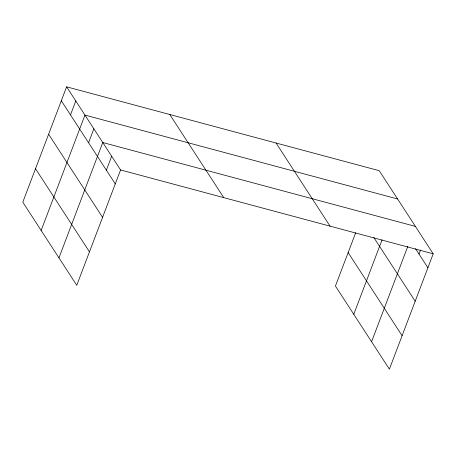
<?xml version="1.0" encoding="UTF-8"?>
<svg xmlns="http://www.w3.org/2000/svg" width="456" height="456" viewBox="0 0 456 456"><rect width="100%" height="100%" fill="white"/><g stroke="black" fill="none" stroke-linecap="round" stroke-linejoin="round"><path stroke-width="0.68" d="M66.616 86.834L22.8 202.179L76.756 285.296L120.572 169.951L66.616 86.834L379.244 170.704L433.2 253.821L389.384 369.166L335.428 286.049L355.697 232.697M70.492 114.901L75.787 100.964M41.148 230.44L84.964 115.089L397.586 198.964M88.567 142.745L93.862 128.809M58.949 257.868L102.765 142.523L415.393 226.393M106.373 170.173L111.669 156.237M353.77 314.309L382.071 239.805M371.577 341.738L407.858 246.24M419.001 254.049L420.517 250.065M120.572 169.951L433.2 253.821M415.519 248.68L427.905 267.763M373.846 237.536L415.194 301.228M348.139 252.59L402.095 335.702M276.074 143.024L330.036 226.142M169.78 114.507L223.742 197.625M61.321 100.77L115.277 183.888M48.61 134.235L102.566 217.352M35.511 168.714L89.467 251.832"/></g></svg>
